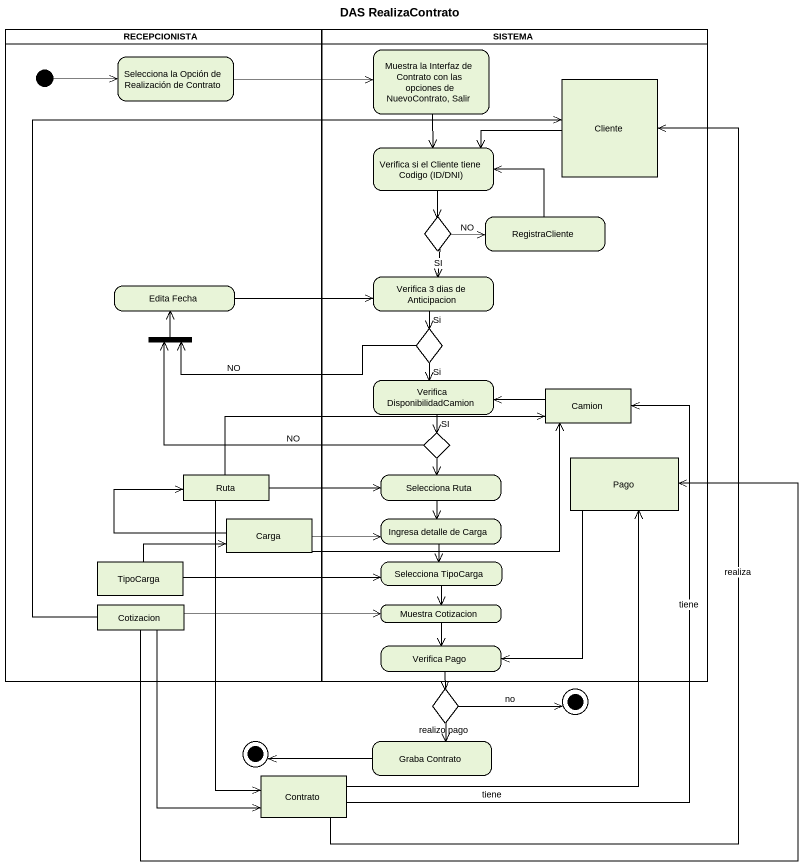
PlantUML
@startuml
title DAS RealizaContrato
hide empty description
state RECEPCIONISTA <<partition>> {
  state "Selecciona la Opción de Realización de Contrato" as Selecciona_la_Opción_de
  state "Edita Fecha" as Edita_Fecha
  state fork1 <<join>>
  state Ruta <<object>>
  state Carga <<object>>
  state TipoCarga <<object>>
  state Cotizacion <<object>>
  [*] -right-> Selecciona_la_Opción_de
}
state SISTEMA <<partition>> {
  state "Muestra la Interfaz de Contrato con las opciones de NuevoContrato, Salir" as Muestra_la_Interfaz_de
  state Cliente <<object>>
  state "Verifica si el Cliente tiene Codigo (ID/DNI)" as Verifica_si_el_Cliente
  state choice1 <<choice>>
  state RegistraCliente
  state "Verifica 3 dias de Anticipacion" as Verifica_3_dias_de
  state choice2 <<choice>>
  state "Verifica DisponibilidadCamion" as Verifica
  state Camion <<object>>
  state choice3 <<choice>>
  state "Selecciona Ruta" as Selecciona_Ruta
  state Pago <<object>>
  state "Ingresa detalle de Carga" as Ingresa_detalle_de_Carga
  state "Selecciona TipoCarga" as Selecciona_TipoCarga
  state "Muestra Cotizacion" as Muestra_Cotizacion
  state "Verifica Pago" as Verifica_Pago
}
state "realizo pago" as realizo_pago <<choice>>
state final1 <<end>>
state final2 <<end>>
state "Graba Contrato" as Graba_Contrato
state Contrato <<object>>
Selecciona_la_Opción_de -right-> Muestra_la_Interfaz_de
Muestra_la_Interfaz_de --> Verifica_si_el_Cliente
Cliente -left-> Verifica_si_el_Cliente
Verifica_si_el_Cliente --> choice1
choice1 -right-> RegistraCliente : NO
choice1 --> Verifica_3_dias_de : SI
RegistraCliente -left-> Verifica_si_el_Cliente
Edita_Fecha -right-> Verifica_3_dias_de
Verifica_3_dias_de --> choice2 : Si
fork1 -up-> Edita_Fecha
choice2 -left-> fork1 : NO
choice2 --> Verifica : Si
Verifica --> choice3 : SI
Camion -left-> Verifica
choice3 -left-> fork1 : NO
choice3 --> Selecciona_Ruta
Ruta -right-> Camion
Ruta -right-> Selecciona_Ruta
Ruta --> Contrato
Selecciona_Ruta --> Ingresa_detalle_de_Carga
Pago --> Verifica_Pago
Carga -right-> Camion
Carga -up-> Ruta
Carga -right-> Ingresa_detalle_de_Carga
Ingresa_detalle_de_Carga --> Selecciona_TipoCarga
TipoCarga -right-> Carga
TipoCarga -right-> Selecciona_TipoCarga
Selecciona_TipoCarga --> Muestra_Cotizacion
Cotizacion -up-> Cliente
Cotizacion -right-> Pago
Cotizacion -right-> Muestra_Cotizacion
Cotizacion --> Contrato
Muestra_Cotizacion --> Verifica_Pago
Verifica_Pago --> realizo_pago
realizo_pago -right-> final1 : no
realizo_pago --> Graba_Contrato
Graba_Contrato -left-> final2
Contrato -up-> Cliente : realiza
Contrato -up-> Camion : tiene
Contrato -up-> Pago : tiene
@enduml
